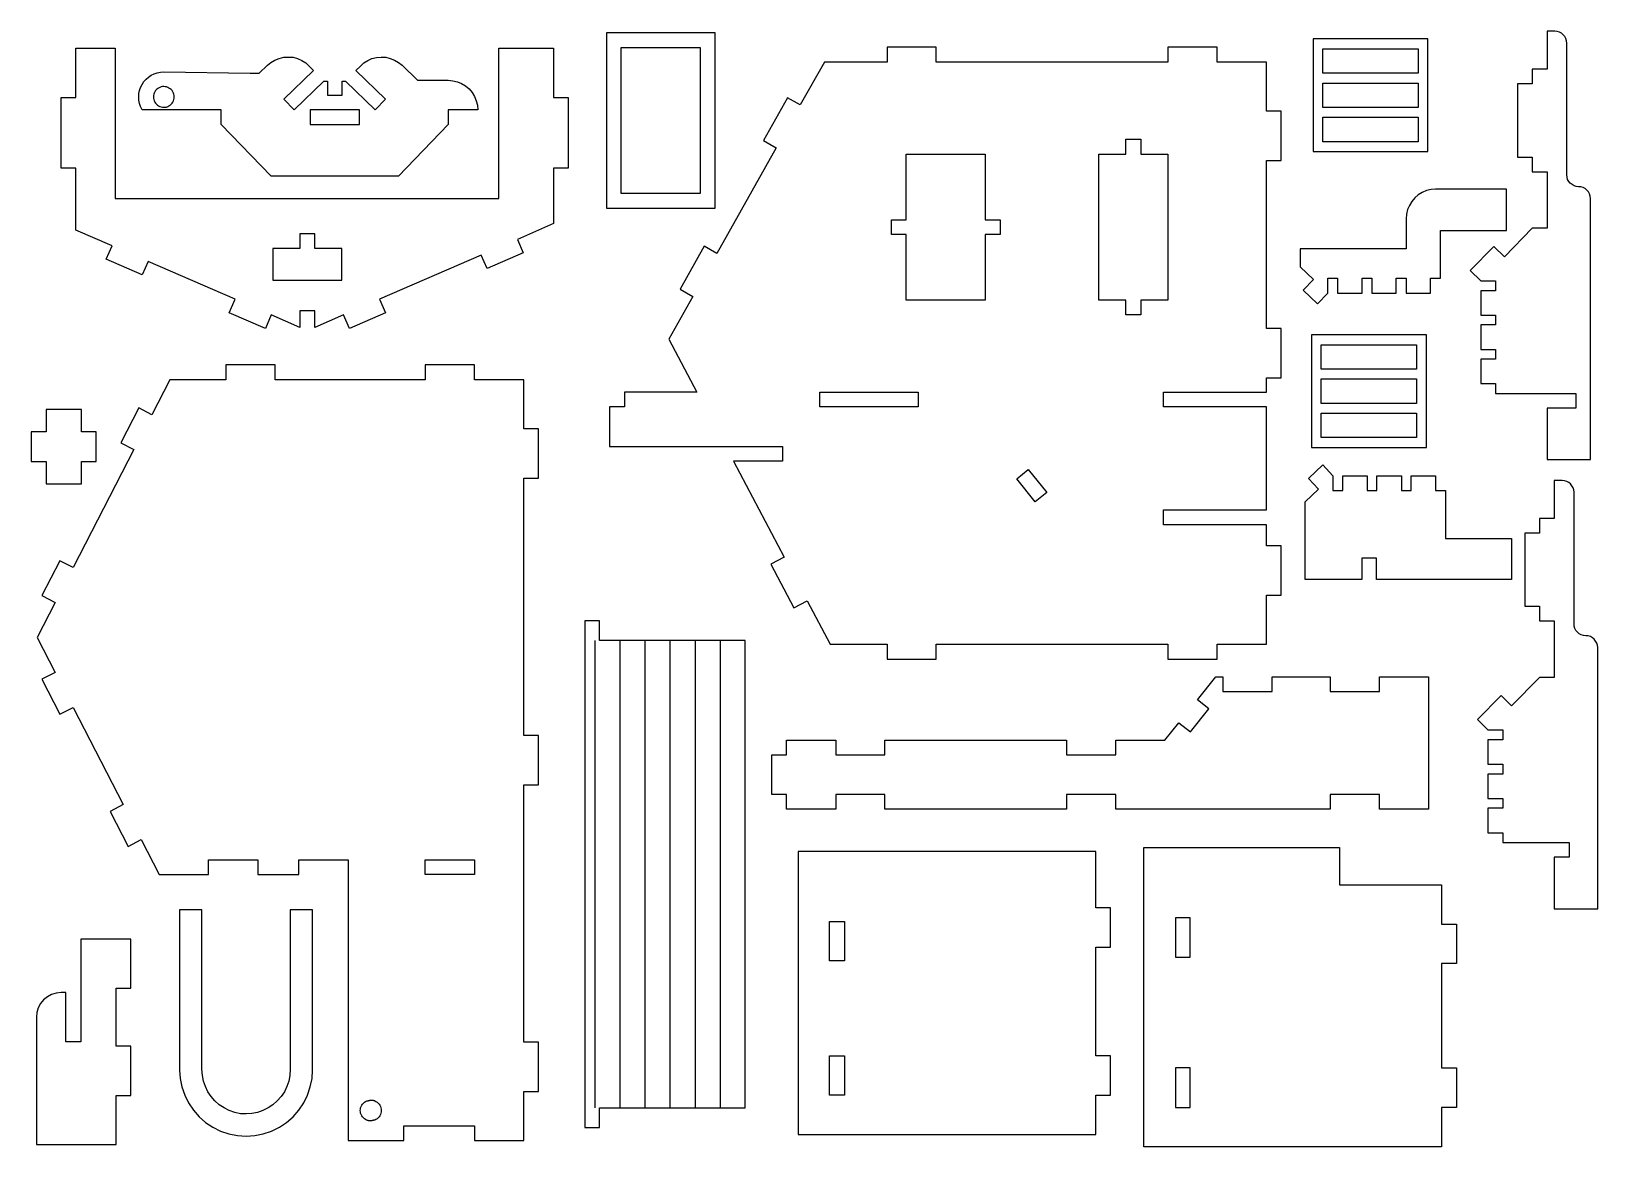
# Model space of a CAD drawing. Header units: millimetres. Extents: x 3 to 662, y 0 to 480.
# Drawn here: x 336.9 to 655.2, y 3.1 to 229.9 of the extents above; entities that cross this region are included whole.
import ezdxf

# ---------------------------------------------------------------- set-up
doc = ezdxf.new("R2010")
doc.units = ezdxf.units.MM
doc.layers.add('Whole Simpsons House v1_Simpsons_house_02', color=7, linetype='Continuous')
doc.layers.add('Whole Simpsons House v1_Sketch6', color=7, linetype='Continuous')

msp = doc.modelspace()

# ---------------------------------------------------------------- linework, layer by layer
at = {"layer": 'Whole Simpsons House v1_Simpsons_house_02', "extrusion": (0, 6.12323e-17, -1)}
for p, q in [((620.39, 197.53, 1.79), (619.52, 197.17, 1.79)), ((621.3, 197.75, 1.79), (620.39, 197.53, 1.79)), ((622.24, 197.82, 1.79), (621.3, 197.75, 1.79)), ((636.66, 197.82, 1.79), (622.24, 197.82, 1.79)), ((636.66, 189.46, 1.79), (636.66, 197.82, 1.79)), ((616.9, 194.54, 1.79), (616.53, 193.67, 1.79)), ((617.39, 195.35, 1.79), (616.9, 194.54, 1.79)), ((618, 196.06, 1.79), (617.39, 195.35, 1.79)), ((618.71, 196.68, 1.79), (618, 196.06, 1.79)), ((619.52, 197.17, 1.79), (618.71, 196.68, 1.79)), ((616.32, 192.76, 1.79), (616.24, 191.82, 1.79)), ((616.24, 191.82, 1.79), (616.24, 185.71, 1.79)), ((616.53, 193.67, 1.79), (616.32, 192.76, 1.79)), ((623.2, 179.71, 1.79), (623.2, 189.46, 1.79)), ((623.2, 189.46, 1.79), (636.66, 189.46, 1.79)), ((594.7, 185.71, 1.79), (594.7, 182.02, 1.79)), ((616.24, 185.71, 1.79), (594.7, 185.71, 1.79)), ((594.7, 182.02, 1.79), (597.41, 179.45, 1.79)), ((597.41, 179.45, 1.79), (595.35, 177.28, 1.79)), ((600.32, 176.71, 1.79), (600.32, 179.71, 1.79)), ((600.32, 179.71, 1.79), (602.32, 179.71, 1.79)), ((602.32, 179.71, 1.79), (602.32, 176.71, 1.79)), ((607.28, 176.71, 1.79), (607.28, 179.71, 1.79)), ((607.28, 179.71, 1.79), (609.28, 179.71, 1.79)), ((609.28, 179.71, 1.79), (609.28, 176.71, 1.79)), ((614.24, 176.71, 1.79), (614.24, 179.71, 1.79)), ((614.24, 179.71, 1.79), (616.24, 179.71, 1.79)), ((616.24, 179.71, 1.79), (616.24, 176.71, 1.79)), ((621.2, 176.71, 1.79), (621.2, 179.71, 1.79)), ((621.2, 179.71, 1.79), (623.2, 179.71, 1.79)), ((595.35, 177.28, 1.79), (598.26, 174.53, 1.79)), ((598.26, 174.53, 1.79), (600.32, 176.71, 1.79)), ((602.32, 176.71, 1.79), (607.28, 176.71, 1.79)), ((609.28, 176.71, 1.79), (614.24, 176.71, 1.79)), ((616.24, 176.71, 1.79), (621.2, 176.71, 1.79))]:
    msp.add_line(p, q, dxfattribs=at)
at = {"layer": 'Whole Simpsons House v1_Sketch6', "extrusion": (0, 6.12323e-17, -1)}
for p, q in [((453.73, 229.62, 1.79), (453.73, 193.96, 1.79)), ((475.8, 229.62, 1.79), (453.73, 229.62, 1.79)), ((475.8, 193.96, 1.79), (475.8, 229.62, 1.79)), ((644.89, 229.93, 1.79), (644.89, 222.22, 1.79)), ((646.49, 229.93, 1.79), (644.89, 229.93, 1.79)), ((646.96, 229.88, 1.79), (646.49, 229.93, 1.79)), ((647.41, 229.74, 1.79), (646.96, 229.88, 1.79)), ((647.82, 229.52, 1.79), (647.41, 229.74, 1.79)), ((648.19, 229.22, 1.79), (647.82, 229.52, 1.79)), ((648.49, 228.86, 1.79), (648.19, 229.22, 1.79)), ((345.92, 216.48, 1.79), (345.92, 226.48, 1.79)), ((345.92, 226.48, 1.79), (353.89, 226.48, 1.79)), ((353.89, 226.48, 1.79), (353.89, 195.9, 1.79)), ((431.88, 195.9, 1.79), (431.88, 226.48, 1.79)), ((431.88, 226.48, 1.79), (442.97, 226.48, 1.79)), ((442.97, 226.48, 1.79), (442.97, 216.48, 1.79)), ((456.74, 196.96, 1.79), (456.74, 226.62, 1.79)), ((456.74, 226.62, 1.79), (472.8, 226.62, 1.79)), ((472.8, 226.62, 1.79), (472.8, 196.96, 1.79)), ((510.77, 226.68, 1.79), (510.77, 223.68, 1.79)), ((520.77, 226.68, 1.79), (510.77, 226.68, 1.79)), ((520.77, 223.68, 1.79), (520.77, 226.68, 1.79)), ((567.85, 226.68, 1.79), (567.85, 223.68, 1.79)), ((577.85, 226.68, 1.79), (567.85, 226.68, 1.79)), ((577.85, 223.68, 1.79), (577.85, 226.68, 1.79)), ((597.32, 228.37, 1.79), (597.32, 205.48, 1.79)), ((620.66, 228.37, 1.79), (597.32, 228.37, 1.79)), ((599.32, 221.41, 1.79), (599.32, 226.37, 1.79)), ((599.32, 226.37, 1.79), (618.66, 226.37, 1.79)), ((618.66, 226.37, 1.79), (618.66, 221.41, 1.79)), ((620.66, 205.48, 1.79), (620.66, 228.37, 1.79)), ((648.71, 228.44, 1.79), (648.49, 228.86, 1.79)), ((648.84, 227.99, 1.79), (648.71, 228.44, 1.79)), ((648.89, 227.52, 1.79), (648.84, 227.99, 1.79)), ((648.89, 200.75, 1.79), (648.89, 227.52, 1.79)), ((383.18, 221.42, 1.79), (384.83, 223.01, 1.79)), ((384.83, 223.01, 1.79), (385.55, 223.61, 1.79)), ((385.55, 223.61, 1.79), (386.36, 224.09, 1.79)), ((386.36, 224.09, 1.79), (387.24, 224.43, 1.79)), ((387.24, 224.43, 1.79), (388.16, 224.64, 1.79)), ((388.16, 224.64, 1.79), (389.1, 224.69, 1.79)), ((389.1, 224.69, 1.79), (390.04, 224.66, 1.79)), ((390.04, 224.66, 1.79), (390.95, 224.41, 1.79)), ((390.95, 224.41, 1.79), (391.81, 223.99, 1.79)), ((391.81, 223.99, 1.79), (392.61, 223.49, 1.79)), ((392.61, 223.49, 1.79), (393.31, 222.86, 1.79)), ((393.31, 222.86, 1.79), (394.22, 221.93, 1.79)), ((402.81, 221.93, 1.79), (403.72, 222.86, 1.79)), ((403.72, 222.86, 1.79), (404.42, 223.49, 1.79)), ((404.42, 223.49, 1.79), (405.22, 223.99, 1.79)), ((405.22, 223.99, 1.79), (406.08, 224.37, 1.79)), ((406.08, 224.37, 1.79), (406.99, 224.6, 1.79)), ((406.99, 224.6, 1.79), (407.93, 224.69, 1.79)), ((407.93, 224.69, 1.79), (408.87, 224.69, 1.79)), ((408.87, 224.69, 1.79), (409.79, 224.43, 1.79)), ((409.79, 224.43, 1.79), (410.67, 224.09, 1.79)), ((410.67, 224.09, 1.79), (411.48, 223.61, 1.79)), ((411.48, 223.61, 1.79), (412.2, 223.01, 1.79)), ((412.2, 223.01, 1.79), (415.36, 219.96, 1.79)), ((498.02, 223.68, 1.79), (493.12, 214.96, 1.79)), ((510.77, 223.68, 1.79), (498.02, 223.68, 1.79)), ((567.85, 223.68, 1.79), (520.77, 223.68, 1.79)), ((587.85, 223.68, 1.79), (577.85, 223.68, 1.79)), ((587.85, 213.68, 1.79), (587.85, 223.68, 1.79)), ((359.35, 219.13, 1.79), (359.73, 219.69, 1.79)), ((359.73, 219.69, 1.79), (360.17, 220.19, 1.79)), ((360.17, 220.19, 1.79), (360.67, 220.63, 1.79)), ((360.67, 220.63, 1.79), (361.23, 221, 1.79)), ((361.23, 221, 1.79), (361.82, 221.3, 1.79)), ((361.82, 221.3, 1.79), (362.46, 221.51, 1.79)), ((362.46, 221.51, 1.79), (363.11, 221.65, 1.79)), ((363.11, 221.65, 1.79), (363.78, 221.69, 1.79)), ((363.78, 221.69, 1.79), (381.33, 221.42, 1.79)), ((381.33, 221.42, 1.79), (383.18, 221.42, 1.79)), ((394.22, 221.93, 1.79), (388.2, 216.11, 1.79)), ((390.28, 213.96, 1.79), (396.3, 219.77, 1.79)), ((396.3, 219.77, 1.79), (397.01, 219.77, 1.79)), ((397.01, 219.77, 1.79), (397.01, 216.96, 1.79)), ((400.02, 216.96, 1.79), (400.02, 219.77, 1.79)), ((400.02, 219.77, 1.79), (400.73, 219.77, 1.79)), ((400.73, 219.77, 1.79), (406.75, 213.96, 1.79)), ((408.83, 216.11, 1.79), (402.81, 221.93, 1.79)), ((415.36, 219.96, 1.79), (421.58, 219.96, 1.79)), ((421.58, 219.96, 1.79), (422.51, 219.88, 1.79)), ((422.51, 219.88, 1.79), (423.43, 219.66, 1.79)), ((423.43, 219.66, 1.79), (424.3, 219.3, 1.79)), ((618.66, 221.41, 1.79), (599.32, 221.41, 1.79)), ((641.89, 222.22, 1.79), (641.89, 219.22, 1.79)), ((644.89, 222.22, 1.79), (641.89, 222.22, 1.79)), ((342.92, 202.12, 1.79), (342.92, 216.48, 1.79)), ((342.92, 216.48, 1.79), (345.92, 216.48, 1.79)), ((358.67, 216.58, 1.79), (358.71, 217.25, 1.79)), ((358.71, 215.91, 1.79), (358.67, 216.58, 1.79)), ((358.71, 217.25, 1.79), (358.84, 217.9, 1.79)), ((358.84, 217.9, 1.79), (359.06, 218.53, 1.79)), ((359.06, 218.53, 1.79), (359.35, 219.13, 1.79)), ((361.69, 216.85, 1.79), (361.68, 216.58, 1.79)), ((361.68, 216.58, 1.79), (361.69, 216.3, 1.79)), ((361.75, 217.12, 1.79), (361.69, 216.85, 1.79)), ((361.84, 217.38, 1.79), (361.75, 217.12, 1.79)), ((361.96, 217.63, 1.79), (361.84, 217.38, 1.79)), ((362.11, 217.86, 1.79), (361.96, 217.63, 1.79)), ((362.29, 218.07, 1.79), (362.11, 217.86, 1.79)), ((362.5, 218.25, 1.79), (362.29, 218.07, 1.79)), ((362.73, 218.4, 1.79), (362.5, 218.25, 1.79)), ((362.98, 218.52, 1.79), (362.73, 218.4, 1.79)), ((363.24, 218.61, 1.79), (362.98, 218.52, 1.79)), ((363.51, 218.68, 1.79), (363.24, 218.61, 1.79)), ((363.78, 218.68, 1.79), (363.51, 218.68, 1.79)), ((364.05, 218.66, 1.79), (363.78, 218.68, 1.79)), ((364.32, 218.61, 1.79), (364.05, 218.66, 1.79)), ((364.59, 218.52, 1.79), (364.32, 218.61, 1.79)), ((364.83, 218.4, 1.79), (364.59, 218.52, 1.79)), ((365.06, 218.25, 1.79), (364.83, 218.4, 1.79)), ((365.27, 218.07, 1.79), (365.06, 218.25, 1.79)), ((365.45, 217.86, 1.79), (365.27, 218.07, 1.79)), ((365.6, 217.63, 1.79), (365.45, 217.86, 1.79)), ((365.72, 217.38, 1.79), (365.6, 217.63, 1.79)), ((365.81, 217.12, 1.79), (365.72, 217.38, 1.79)), ((365.87, 216.85, 1.79), (365.81, 217.12, 1.79)), ((365.88, 216.58, 1.79), (365.87, 216.85, 1.79)), ((365.87, 216.3, 1.79), (365.88, 216.58, 1.79)), ((397.01, 216.96, 1.79), (400.02, 216.96, 1.79)), ((424.3, 219.3, 1.79), (425.1, 218.81, 1.79)), ((425.1, 218.81, 1.79), (425.82, 218.2, 1.79)), ((425.82, 218.2, 1.79), (426.43, 217.48, 1.79)), ((426.43, 217.48, 1.79), (426.92, 216.68, 1.79)), ((426.92, 216.68, 1.79), (427.28, 215.81, 1.79)), ((442.97, 216.48, 1.79), (445.97, 216.48, 1.79)), ((445.97, 216.48, 1.79), (445.97, 202.12, 1.79)), ((599.32, 214.45, 1.79), (599.32, 219.41, 1.79)), ((599.32, 219.41, 1.79), (618.66, 219.41, 1.79)), ((618.66, 219.41, 1.79), (618.66, 214.45, 1.79)), ((638.89, 219.22, 1.79), (638.89, 204.35, 1.79)), ((641.89, 219.22, 1.79), (638.89, 219.22, 1.79)), ((358.84, 215.26, 1.79), (358.71, 215.91, 1.79)), ((359.06, 214.62, 1.79), (358.84, 215.26, 1.79)), ((359.35, 213.96, 1.79), (359.06, 214.62, 1.79)), ((359.4, 213.96, 1.79), (359.35, 213.96, 1.79)), ((375.46, 213.96, 1.79), (359.4, 213.96, 1.79)), ((361.69, 216.3, 1.79), (361.75, 216.03, 1.79)), ((361.75, 216.03, 1.79), (361.84, 215.77, 1.79)), ((361.84, 215.77, 1.79), (361.96, 215.53, 1.79)), ((361.96, 215.53, 1.79), (362.11, 215.3, 1.79)), ((362.11, 215.3, 1.79), (362.29, 215.09, 1.79)), ((362.29, 215.09, 1.79), (362.5, 214.91, 1.79)), ((362.5, 214.91, 1.79), (362.73, 214.76, 1.79)), ((362.73, 214.76, 1.79), (362.98, 214.63, 1.79)), ((362.98, 214.63, 1.79), (363.24, 214.55, 1.79)), ((363.24, 214.55, 1.79), (363.51, 214.49, 1.79)), ((363.51, 214.49, 1.79), (363.78, 214.47, 1.79)), ((363.78, 214.47, 1.79), (364.05, 214.47, 1.79)), ((364.05, 214.47, 1.79), (364.32, 214.53, 1.79)), ((364.32, 214.53, 1.79), (364.59, 214.63, 1.79)), ((364.59, 214.63, 1.79), (364.83, 214.76, 1.79)), ((364.83, 214.76, 1.79), (365.06, 214.91, 1.79)), ((365.06, 214.91, 1.79), (365.27, 215.09, 1.79)), ((365.27, 215.09, 1.79), (365.45, 215.3, 1.79)), ((365.45, 215.3, 1.79), (365.6, 215.53, 1.79)), ((365.6, 215.53, 1.79), (365.72, 215.77, 1.79)), ((365.72, 215.77, 1.79), (365.81, 216.03, 1.79)), ((365.81, 216.03, 1.79), (365.87, 216.3, 1.79)), ((375.46, 210.96, 1.79), (375.46, 213.96, 1.79)), ((388.2, 216.11, 1.79), (390.28, 213.96, 1.79)), ((393.51, 213.96, 1.79), (393.51, 210.96, 1.79)), ((403.52, 213.96, 1.79), (393.51, 213.96, 1.79)), ((403.52, 210.96, 1.79), (403.52, 213.96, 1.79)), ((406.75, 213.96, 1.79), (408.83, 216.11, 1.79)), ((421.58, 213.96, 1.79), (421.58, 210.96, 1.79)), ((427.58, 213.96, 1.79), (421.58, 213.96, 1.79)), ((427.28, 215.81, 1.79), (427.5, 214.9, 1.79)), ((427.5, 214.9, 1.79), (427.58, 213.96, 1.79)), ((490.51, 216.42, 1.79), (485.62, 207.7, 1.79)), ((493.12, 214.96, 1.79), (490.51, 216.42, 1.79)), ((590.85, 213.68, 1.79), (587.85, 213.68, 1.79)), ((590.85, 203.68, 1.79), (590.85, 213.68, 1.79)), ((618.66, 214.45, 1.79), (599.32, 214.45, 1.79)), ((385.57, 200.48, 1.79), (375.46, 210.96, 1.79)), ((393.51, 210.96, 1.79), (403.52, 210.96, 1.79)), ((421.58, 210.96, 1.79), (411.46, 200.48, 1.79)), ((599.32, 207.48, 1.79), (599.32, 212.45, 1.79)), ((599.32, 212.45, 1.79), (618.66, 212.45, 1.79)), ((618.66, 212.45, 1.79), (618.66, 207.48, 1.79)), ((485.62, 207.7, 1.79), (488.23, 206.23, 1.79)), ((559.31, 204.97, 1.79), (559.31, 207.97, 1.79)), ((559.31, 207.97, 1.79), (562.32, 207.97, 1.79)), ((562.32, 207.97, 1.79), (562.32, 204.97, 1.79)), ((618.66, 207.48, 1.79), (599.32, 207.48, 1.79)), ((488.23, 206.23, 1.79), (476.19, 184.76, 1.79)), ((514.65, 191.6, 1.79), (514.65, 204.95, 1.79)), ((514.65, 204.95, 1.79), (530.72, 204.95, 1.79)), ((530.72, 204.95, 1.79), (530.72, 191.6, 1.79)), ((553.78, 175.27, 1.79), (553.78, 204.97, 1.79)), ((553.78, 204.97, 1.79), (559.31, 204.97, 1.79)), ((562.32, 204.97, 1.79), (567.85, 204.97, 1.79)), ((567.85, 204.97, 1.79), (567.85, 175.27, 1.79)), ((597.32, 205.48, 1.79), (620.66, 205.48, 1.79)), ((638.89, 204.35, 1.79), (641.89, 204.35, 1.79)), ((641.89, 204.35, 1.79), (641.89, 201.35, 1.79)), ((345.92, 202.12, 1.79), (342.92, 202.12, 1.79)), ((345.92, 189.51, 1.79), (345.92, 202.12, 1.79)), ((442.97, 202.12, 1.79), (442.97, 190.82, 1.79)), ((445.97, 202.12, 1.79), (442.97, 202.12, 1.79)), ((587.85, 169.49, 1.79), (587.85, 203.68, 1.79)), ((587.85, 203.68, 1.79), (590.85, 203.68, 1.79)), ((641.89, 201.35, 1.79), (644.89, 201.35, 1.79)), ((644.89, 201.35, 1.79), (644.89, 189.87, 1.79)), ((648.94, 200.28, 1.79), (648.89, 200.75, 1.79)), ((411.46, 200.48, 1.79), (385.57, 200.48, 1.79)), ((649.07, 199.83, 1.79), (648.94, 200.28, 1.79)), ((649.3, 199.42, 1.79), (649.07, 199.83, 1.79)), ((649.59, 199.05, 1.79), (649.3, 199.42, 1.79)), ((649.96, 198.75, 1.79), (649.59, 199.05, 1.79)), ((650.37, 198.53, 1.79), (649.96, 198.75, 1.79)), ((650.82, 198.4, 1.79), (650.37, 198.53, 1.79)), ((651.3, 198.3, 1.79), (650.82, 198.4, 1.79)), ((651.77, 198.3, 1.79), (651.3, 198.3, 1.79)), ((652.22, 198.17, 1.79), (651.77, 198.3, 1.79)), ((652.64, 197.95, 1.79), (652.22, 198.17, 1.79)), ((653, 197.65, 1.79), (652.64, 197.95, 1.79)), ((653.3, 197.28, 1.79), (653, 197.65, 1.79)), ((353.89, 195.9, 1.79), (431.88, 195.9, 1.79)), ((472.8, 196.96, 1.79), (456.74, 196.96, 1.79)), ((653.52, 196.87, 1.79), (653.3, 197.28, 1.79)), ((653.66, 196.42, 1.79), (653.52, 196.87, 1.79)), ((653.7, 195.95, 1.79), (653.66, 196.42, 1.79)), ((653.7, 142.85, 1.79), (653.7, 195.95, 1.79)), ((453.73, 193.96, 1.79), (475.8, 193.96, 1.79)), ((511.65, 188.6, 1.79), (511.65, 191.6, 1.79)), ((511.65, 191.6, 1.79), (514.65, 191.6, 1.79)), ((530.72, 191.6, 1.79), (533.72, 191.6, 1.79)), ((533.72, 191.6, 1.79), (533.72, 188.6, 1.79)), ((353.25, 186.32, 1.79), (345.92, 189.51, 1.79)), ((391.44, 188.76, 1.79), (391.44, 185.76, 1.79)), ((394.44, 188.76, 1.79), (391.44, 188.76, 1.79)), ((394.44, 185.76, 1.79), (394.44, 188.76, 1.79)), ((442.97, 190.82, 1.79), (435.63, 187.63, 1.79)), ((514.65, 188.6, 1.79), (511.65, 188.6, 1.79)), ((514.65, 175.29, 1.79), (514.65, 188.6, 1.79)), ((530.72, 188.6, 1.79), (530.72, 175.29, 1.79)), ((533.72, 188.6, 1.79), (530.72, 188.6, 1.79)), ((641.89, 189.87, 1.79), (636.22, 184.09, 1.79)), ((644.89, 189.87, 1.79), (641.89, 189.87, 1.79)), ((352.06, 183.57, 1.79), (353.25, 186.32, 1.79)), ((385.94, 185.76, 1.79), (385.94, 179.33, 1.79)), ((391.44, 185.76, 1.79), (385.94, 185.76, 1.79)), ((399.94, 185.76, 1.79), (394.44, 185.76, 1.79)), ((399.94, 179.33, 1.79), (399.94, 185.76, 1.79)), ((436.83, 184.88, 1.79), (429.49, 181.68, 1.79)), ((435.63, 187.63, 1.79), (436.83, 184.88, 1.79)), ((473.58, 186.23, 1.79), (468.69, 177.51, 1.79)), ((476.19, 184.76, 1.79), (473.58, 186.23, 1.79)), ((634.08, 186.19, 1.79), (629.27, 181.29, 1.79)), ((636.22, 184.09, 1.79), (634.08, 186.19, 1.79)), ((359.4, 180.38, 1.79), (352.06, 183.57, 1.79)), ((360.59, 183.13, 1.79), (359.4, 180.38, 1.79)), ((378.27, 175.45, 1.79), (360.59, 183.13, 1.79)), ((428.29, 184.44, 1.79), (407.62, 175.45, 1.79)), ((429.49, 181.68, 1.79), (428.29, 184.44, 1.79)), ((385.94, 179.33, 1.79), (399.94, 179.33, 1.79)), ((629.27, 181.29, 1.79), (631.41, 179.19, 1.79)), ((631.41, 179.19, 1.79), (634.42, 179.19, 1.79)), ((634.42, 179.19, 1.79), (634.42, 177.19, 1.79)), ((377.07, 172.7, 1.79), (378.27, 175.45, 1.79)), ((407.62, 175.45, 1.79), (408.81, 172.7, 1.79)), ((471.3, 176.04, 1.79), (466.41, 167.32, 1.79)), ((468.69, 177.51, 1.79), (471.3, 176.04, 1.79)), ((530.72, 175.29, 1.79), (514.65, 175.29, 1.79)), ((559.31, 175.27, 1.79), (553.78, 175.27, 1.79)), ((559.31, 172.27, 1.79), (559.31, 175.27, 1.79)), ((562.32, 175.27, 1.79), (562.32, 172.27, 1.79)), ((567.85, 175.27, 1.79), (562.32, 175.27, 1.79)), ((631.41, 177.19, 1.79), (631.41, 172.23, 1.79)), ((634.42, 177.19, 1.79), (631.41, 177.19, 1.79)), ((384.41, 169.51, 1.79), (377.07, 172.7, 1.79)), ((385.6, 172.26, 1.79), (384.41, 169.51, 1.79)), ((391.44, 169.72, 1.79), (385.6, 172.26, 1.79)), ((391.44, 173.07, 1.79), (391.44, 169.72, 1.79)), ((394.44, 173.07, 1.79), (391.44, 173.07, 1.79)), ((394.44, 169.72, 1.79), (394.44, 173.07, 1.79)), ((400.28, 172.26, 1.79), (394.44, 169.72, 1.79)), ((401.48, 169.51, 1.79), (400.28, 172.26, 1.79)), ((408.81, 172.7, 1.79), (401.48, 169.51, 1.79)), ((562.32, 172.27, 1.79), (559.31, 172.27, 1.79)), ((631.41, 172.23, 1.79), (634.42, 172.23, 1.79)), ((634.42, 172.23, 1.79), (634.42, 170.23, 1.79)), ((590.85, 169.49, 1.79), (587.85, 169.49, 1.79)), ((590.85, 159.48, 1.79), (590.85, 169.49, 1.79)), ((631.41, 170.23, 1.79), (631.41, 165.26, 1.79)), ((634.42, 170.23, 1.79), (631.41, 170.23, 1.79)), ((466.41, 167.32, 1.79), (472.09, 156.56, 1.79)), ((597.01, 168.2, 1.79), (597.01, 145.31, 1.79)), ((620.35, 168.2, 1.79), (597.01, 168.2, 1.79)), ((599.01, 161.24, 1.79), (599.01, 166.2, 1.79)), ((599.01, 166.2, 1.79), (618.35, 166.2, 1.79)), ((618.35, 166.2, 1.79), (618.35, 161.24, 1.79)), ((620.35, 145.31, 1.79), (620.35, 168.2, 1.79)), ((631.41, 165.26, 1.79), (634.42, 165.26, 1.79)), ((631.41, 163.26, 1.79), (631.41, 158.3, 1.79)), ((634.42, 163.26, 1.79), (631.41, 163.26, 1.79)), ((634.42, 165.26, 1.79), (634.42, 163.26, 1.79)), ((376.39, 162.09, 1.79), (376.39, 159.09, 1.79)), ((386.39, 162.09, 1.79), (376.39, 162.09, 1.79)), ((386.39, 159.09, 1.79), (386.39, 162.09, 1.79)), ((416.91, 162.09, 1.79), (416.91, 159.09, 1.79)), ((426.91, 162.09, 1.79), (416.91, 162.09, 1.79)), ((426.91, 159.09, 1.79), (426.91, 162.09, 1.79)), ((587.85, 156.56, 1.79), (587.85, 159.48, 1.79)), ((587.85, 159.48, 1.79), (590.85, 159.48, 1.79)), ((618.35, 161.24, 1.79), (599.01, 161.24, 1.79)), ((599.01, 154.27, 1.79), (599.01, 159.24, 1.79)), ((599.01, 159.24, 1.79), (618.35, 159.24, 1.79)), ((618.35, 159.24, 1.79), (618.35, 154.27, 1.79)), ((365.01, 159.09, 1.79), (361.35, 151.98, 1.79)), ((376.39, 159.09, 1.79), (365.01, 159.09, 1.79)), ((416.91, 159.09, 1.79), (386.39, 159.09, 1.79)), ((436.91, 159.09, 1.79), (426.91, 159.09, 1.79)), ((436.91, 149.09, 1.79), (436.91, 159.09, 1.79)), ((457.37, 156.56, 1.79), (457.37, 153.56, 1.79)), ((472.09, 156.56, 1.79), (457.37, 156.56, 1.79)), ((497.07, 153.56, 1.79), (497.07, 156.56, 1.79)), ((497.07, 156.56, 1.79), (517.08, 156.56, 1.79)), ((517.08, 156.56, 1.79), (517.08, 153.56, 1.79)), ((566.95, 153.56, 1.79), (566.95, 156.56, 1.79)), ((566.95, 156.56, 1.79), (587.85, 156.56, 1.79)), ((631.41, 158.3, 1.79), (634.42, 158.3, 1.79)), ((634.42, 158.3, 1.79), (634.42, 156.3, 1.79)), ((634.42, 156.3, 1.79), (650.7, 156.3, 1.79)), ((650.7, 156.3, 1.79), (650.7, 153.3, 1.79)), ((339.85, 153.04, 1.79), (339.85, 148.49, 1.79)), ((347.03, 153.04, 1.79), (339.85, 153.04, 1.79)), ((347.03, 148.49, 1.79), (347.03, 153.04, 1.79)), ((358.68, 153.35, 1.79), (355.02, 146.24, 1.79)), ((361.35, 151.98, 1.79), (358.68, 153.35, 1.79)), ((454.37, 153.56, 1.79), (454.37, 145.51, 1.79)), ((457.37, 153.56, 1.79), (454.37, 153.56, 1.79)), ((517.08, 153.56, 1.79), (497.07, 153.56, 1.79)), ((587.85, 153.56, 1.79), (566.95, 153.56, 1.79)), ((587.85, 132.61, 1.79), (587.85, 153.56, 1.79)), ((618.35, 154.27, 1.79), (599.01, 154.27, 1.79)), ((644.89, 153.3, 1.79), (644.89, 142.85, 1.79)), ((650.7, 153.3, 1.79), (644.89, 153.3, 1.79)), ((599.01, 147.31, 1.79), (599.01, 152.27, 1.79)), ((599.01, 152.27, 1.79), (618.35, 152.27, 1.79)), ((618.35, 152.27, 1.79), (618.35, 147.31, 1.79)), ((336.85, 148.49, 1.79), (336.85, 142.49, 1.79)), ((339.85, 148.49, 1.79), (336.85, 148.49, 1.79)), ((350.03, 148.49, 1.79), (347.03, 148.49, 1.79)), ((350.03, 142.49, 1.79), (350.03, 148.49, 1.79)), ((439.91, 149.09, 1.79), (436.91, 149.09, 1.79)), ((439.91, 139.09, 1.79), (439.91, 149.09, 1.79)), ((618.35, 147.31, 1.79), (599.01, 147.31, 1.79)), ((357.68, 144.87, 1.79), (345.35, 120.92, 1.79)), ((355.02, 146.24, 1.79), (357.68, 144.87, 1.79)), ((454.37, 145.51, 1.79), (489.52, 145.51, 1.79)), ((489.52, 145.51, 1.79), (489.52, 142.51, 1.79)), ((597.01, 145.31, 1.79), (620.35, 145.31, 1.79)), ((336.85, 142.49, 1.79), (339.85, 142.49, 1.79)), ((339.85, 142.49, 1.79), (339.85, 137.94, 1.79)), ((347.03, 137.94, 1.79), (347.03, 142.49, 1.79)), ((347.03, 142.49, 1.79), (350.03, 142.49, 1.79)), ((479.52, 142.51, 1.79), (489.84, 122.98, 1.79)), ((489.52, 142.51, 1.79), (479.52, 142.51, 1.79)), ((537.12, 138.96, 1.79), (539.46, 140.84, 1.79)), ((539.46, 140.84, 1.79), (543.21, 136.16, 1.79)), ((596.39, 139, 1.79), (599.29, 141.75, 1.79)), ((599.29, 141.75, 1.79), (601.35, 139.57, 1.79)), ((644.89, 142.85, 1.79), (653.7, 142.85, 1.79)), ((339.85, 137.94, 1.79), (347.03, 137.94, 1.79)), ((436.91, 86.74, 1.79), (436.91, 139.09, 1.79)), ((436.91, 139.09, 1.79), (439.91, 139.09, 1.79)), ((540.87, 134.28, 1.79), (537.12, 138.96, 1.79)), ((598.45, 136.82, 1.79), (596.39, 139, 1.79)), ((601.35, 139.57, 1.79), (601.35, 136.57, 1.79)), ((603.35, 136.57, 1.79), (603.35, 139.57, 1.79)), ((603.35, 139.57, 1.79), (608.32, 139.57, 1.79)), ((608.32, 139.57, 1.79), (608.32, 136.57, 1.79)), ((610.32, 136.57, 1.79), (610.32, 139.57, 1.79)), ((610.32, 139.57, 1.79), (615.28, 139.57, 1.79)), ((615.28, 139.57, 1.79), (615.28, 136.57, 1.79)), ((617.28, 136.57, 1.79), (617.28, 139.57, 1.79)), ((617.28, 139.57, 1.79), (622.24, 139.57, 1.79)), ((622.24, 139.57, 1.79), (622.24, 136.57, 1.79)), ((646.36, 138.61, 1.79), (646.36, 130.9, 1.79)), ((647.96, 138.6, 1.79), (646.36, 138.6, 1.79)), ((648.43, 138.56, 1.79), (647.96, 138.6, 1.79)), ((648.88, 138.42, 1.79), (648.43, 138.56, 1.79)), ((649.29, 138.2, 1.79), (648.88, 138.42, 1.79)), ((649.65, 137.9, 1.79), (649.29, 138.2, 1.79)), ((649.95, 137.54, 1.79), (649.65, 137.9, 1.79)), ((650.17, 137.12, 1.79), (649.95, 137.54, 1.79)), ((650.31, 136.67, 1.79), (650.17, 137.12, 1.79)), ((543.21, 136.16, 1.79), (540.87, 134.28, 1.79)), ((595.74, 134.25, 1.79), (598.45, 136.82, 1.79)), ((595.74, 118.45, 1.79), (595.74, 134.25, 1.79)), ((601.35, 136.57, 1.79), (603.35, 136.57, 1.79)), ((608.32, 136.57, 1.79), (610.32, 136.57, 1.79)), ((615.28, 136.57, 1.79), (617.28, 136.57, 1.79)), ((622.24, 136.57, 1.79), (624.24, 136.57, 1.79)), ((624.24, 136.57, 1.79), (624.24, 126.82, 1.79)), ((650.36, 136.2, 1.79), (650.31, 136.67, 1.79)), ((650.36, 109.43, 1.79), (650.36, 136.2, 1.79)), ((566.95, 129.61, 1.79), (566.95, 132.61, 1.79)), ((566.95, 132.61, 1.79), (587.85, 132.61, 1.79)), ((643.36, 130.9, 1.79), (643.36, 127.9, 1.79)), ((646.36, 130.9, 1.79), (643.36, 130.9, 1.79)), ((587.85, 129.61, 1.79), (566.95, 129.61, 1.79)), ((587.85, 125.29, 1.79), (587.85, 129.61, 1.79)), ((640.36, 127.9, 1.79), (640.36, 113.03, 1.79)), ((643.36, 127.9, 1.79), (640.36, 127.9, 1.79)), ((590.85, 125.29, 1.79), (587.85, 125.29, 1.79)), ((590.85, 115.29, 1.79), (590.85, 125.29, 1.79)), ((624.24, 126.82, 1.79), (637.69, 126.82, 1.79)), ((637.69, 126.82, 1.79), (637.69, 118.45, 1.79)), ((342.68, 122.29, 1.79), (339.02, 115.18, 1.79)), ((345.35, 120.92, 1.79), (342.68, 122.29, 1.79)), ((489.84, 122.98, 1.79), (487.15, 121.55, 1.79)), ((487.15, 121.55, 1.79), (491.82, 112.71, 1.79)), ((607.21, 122.82, 1.79), (607.21, 118.45, 1.79)), ((610.21, 122.82, 1.79), (607.21, 122.82, 1.79)), ((610.21, 118.45, 1.79), (610.21, 122.82, 1.79)), ((607.21, 118.45, 1.79), (595.74, 118.45, 1.79)), ((637.69, 118.45, 1.79), (610.21, 118.45, 1.79)), ((339.02, 115.18, 1.79), (341.69, 113.81, 1.79)), ((587.85, 105.29, 1.79), (587.85, 115.29, 1.79)), ((587.85, 115.29, 1.79), (590.85, 115.29, 1.79)), ((341.69, 113.81, 1.79), (338.02, 106.69, 1.79)), ((491.82, 112.71, 1.79), (494.51, 114.13, 1.79)), ((494.51, 114.13, 1.79), (499.19, 105.29, 1.79)), ((640.36, 113.03, 1.79), (643.36, 113.03, 1.79)), ((643.36, 113.03, 1.79), (643.36, 110.03, 1.79)), ((449.34, 110.07, 1.79), (449.34, 7.01, 1.79)), ((452.34, 110.07, 1.79), (449.34, 110.07, 1.79)), ((452.34, 106.07, 1.79), (452.34, 110.07, 1.79)), ((643.36, 110.03, 1.79), (646.36, 110.03, 1.79)), ((646.36, 110.03, 1.79), (646.36, 98.55, 1.79)), ((650.4, 108.96, 1.79), (650.36, 109.43, 1.79)), ((650.54, 108.51, 1.79), (650.4, 108.96, 1.79)), ((650.76, 108.1, 1.79), (650.54, 108.51, 1.79)), ((338.02, 106.69, 1.79), (341.69, 99.58, 1.79)), ((451.34, 106.07, 1.79), (451.34, 11.02, 1.79)), ((481.92, 106.07, 1.79), (452.34, 106.07, 1.79)), ((456.44, 106.07, 1.79), (456.44, 11.02, 1.79)), ((461.54, 106.07, 1.79), (461.54, 11.02, 1.79)), ((466.63, 106.07, 1.79), (466.63, 11.02, 1.79)), ((471.73, 106.07, 1.79), (471.73, 11.02, 1.79)), ((476.83, 106.07, 1.79), (476.83, 11.02, 1.79)), ((481.92, 11.02, 1.79), (481.92, 106.07, 1.79)), ((499.19, 105.29, 1.79), (510.77, 105.29, 1.79)), ((510.77, 105.29, 1.79), (510.77, 102.29, 1.79)), ((520.77, 102.29, 1.79), (520.77, 105.29, 1.79)), ((520.77, 105.29, 1.79), (567.85, 105.29, 1.79)), ((567.85, 105.29, 1.79), (567.85, 102.29, 1.79)), ((577.85, 102.29, 1.79), (577.85, 105.29, 1.79)), ((577.85, 105.29, 1.79), (587.85, 105.29, 1.79)), ((651.06, 107.73, 1.79), (650.76, 108.1, 1.79)), ((651.42, 107.43, 1.79), (651.06, 107.73, 1.79)), ((651.84, 107.21, 1.79), (651.42, 107.43, 1.79)), ((652.29, 107.07, 1.79), (651.84, 107.21, 1.79)), ((652.76, 107.03, 1.79), (652.29, 107.07, 1.79)), ((652.77, 107.03, 1.79), (652.76, 107.03, 1.79)), ((653.24, 106.98, 1.79), (652.76, 107.03, 1.79)), ((653.69, 106.85, 1.79), (653.24, 106.98, 1.79)), ((654.1, 106.62, 1.79), (653.69, 106.85, 1.79)), ((654.47, 106.33, 1.79), (654.1, 106.62, 1.79)), ((654.76, 105.96, 1.79), (654.47, 106.33, 1.79)), ((654.99, 105.55, 1.79), (654.76, 105.96, 1.79)), ((655.12, 105.1, 1.79), (654.99, 105.55, 1.79)), ((655.17, 104.63, 1.79), (655.12, 105.1, 1.79)), ((510.77, 102.29, 1.79), (520.77, 102.29, 1.79)), ((567.85, 102.29, 1.79), (577.85, 102.29, 1.79)), ((655.17, 51.53, 1.79), (655.17, 104.63, 1.79)), ((341.69, 99.58, 1.79), (339.02, 98.21, 1.79)), ((573.83, 94.02, 1.79), (577.58, 98.69, 1.79)), ((577.58, 98.69, 1.79), (579.02, 98.69, 1.79)), ((579.02, 98.69, 1.79), (579.02, 95.69, 1.79)), ((589.02, 95.69, 1.79), (589.02, 98.69, 1.79)), ((589.02, 98.69, 1.79), (600.81, 98.69, 1.79)), ((600.81, 98.69, 1.79), (600.81, 95.69, 1.79)), ((610.81, 95.69, 1.79), (610.81, 98.69, 1.79)), ((610.81, 98.69, 1.79), (620.81, 98.69, 1.79)), ((620.81, 98.69, 1.79), (620.81, 71.74, 1.79)), ((339.02, 98.21, 1.79), (342.68, 91.09, 1.79)), ((579.02, 95.69, 1.79), (589.02, 95.69, 1.79)), ((600.81, 95.69, 1.79), (610.81, 95.69, 1.79)), ((643.36, 98.55, 1.79), (637.69, 92.77, 1.79)), ((646.36, 98.55, 1.79), (643.36, 98.55, 1.79)), ((342.68, 91.09, 1.79), (345.35, 92.47, 1.79)), ((345.35, 92.47, 1.79), (355.54, 72.69, 1.79)), ((576.17, 92.14, 1.79), (573.83, 94.02, 1.79)), ((635.55, 94.87, 1.79), (630.74, 89.97, 1.79)), ((637.69, 92.77, 1.79), (635.55, 94.87, 1.79)), ((567.23, 85.79, 1.79), (570.08, 89.34, 1.79)), ((570.08, 89.34, 1.79), (572.42, 87.46, 1.79)), ((572.42, 87.46, 1.79), (576.17, 92.14, 1.79)), ((630.74, 89.97, 1.79), (632.88, 87.87, 1.79)), ((439.91, 86.74, 1.79), (436.91, 86.74, 1.79)), ((439.91, 76.73, 1.79), (439.91, 86.74, 1.79)), ((632.88, 87.87, 1.79), (635.88, 87.87, 1.79)), ((635.88, 87.87, 1.79), (635.88, 85.87, 1.79)), ((487.33, 74.74, 1.79), (487.33, 82.79, 1.79)), ((487.33, 82.79, 1.79), (490.33, 82.79, 1.79)), ((490.33, 82.79, 1.79), (490.33, 85.79, 1.79)), ((490.33, 85.79, 1.79), (500.33, 85.79, 1.79)), ((500.33, 85.79, 1.79), (500.33, 82.79, 1.79)), ((500.33, 82.79, 1.79), (510.33, 82.79, 1.79)), ((510.33, 82.79, 1.79), (510.33, 85.79, 1.79)), ((510.33, 85.79, 1.79), (547.23, 85.79, 1.79)), ((547.23, 85.79, 1.79), (547.23, 82.79, 1.79)), ((547.23, 82.79, 1.79), (557.23, 82.79, 1.79)), ((557.23, 82.79, 1.79), (557.23, 85.79, 1.79)), ((557.23, 85.79, 1.79), (567.23, 85.79, 1.79)), ((632.88, 85.87, 1.79), (632.88, 80.9, 1.79)), ((635.88, 85.87, 1.79), (632.88, 85.87, 1.79)), ((632.88, 80.9, 1.79), (635.88, 80.9, 1.79)), ((635.88, 80.9, 1.79), (635.88, 78.9, 1.79)), ((436.91, 24.38, 1.79), (436.91, 76.73, 1.79)), ((436.91, 76.73, 1.79), (439.91, 76.73, 1.79)), ((632.88, 78.9, 1.79), (632.88, 73.94, 1.79)), ((635.88, 78.9, 1.79), (632.88, 78.9, 1.79)), ((490.33, 74.74, 1.79), (487.33, 74.74, 1.79)), ((490.33, 71.74, 1.79), (490.33, 74.74, 1.79)), ((500.33, 74.74, 1.79), (500.33, 71.74, 1.79)), ((510.33, 74.74, 1.79), (500.33, 74.74, 1.79)), ((510.33, 71.74, 1.79), (510.33, 74.74, 1.79)), ((547.23, 74.74, 1.79), (547.23, 71.74, 1.79)), ((557.23, 74.74, 1.79), (547.23, 74.74, 1.79)), ((557.23, 71.74, 1.79), (557.23, 74.74, 1.79)), ((600.81, 74.74, 1.79), (600.81, 71.74, 1.79)), ((610.81, 74.74, 1.79), (600.81, 74.74, 1.79)), ((610.81, 71.74, 1.79), (610.81, 74.74, 1.79)), ((632.88, 73.94, 1.79), (635.88, 73.94, 1.79)), ((635.88, 73.94, 1.79), (635.88, 71.94, 1.79)), ((355.54, 72.69, 1.79), (352.87, 71.32, 1.79)), ((352.87, 71.32, 1.79), (356.53, 64.2, 1.79)), ((500.33, 71.74, 1.79), (490.33, 71.74, 1.79)), ((547.23, 71.74, 1.79), (510.33, 71.74, 1.79)), ((600.81, 71.74, 1.79), (557.23, 71.74, 1.79)), ((620.81, 71.74, 1.79), (610.81, 71.74, 1.79)), ((632.88, 71.94, 1.79), (632.88, 66.98, 1.79)), ((635.88, 71.94, 1.79), (632.88, 71.94, 1.79)), ((632.88, 66.98, 1.79), (635.88, 66.98, 1.79)), ((635.88, 66.98, 1.79), (635.88, 64.98, 1.79)), ((356.53, 64.2, 1.79), (359.2, 65.58, 1.79)), ((359.2, 65.58, 1.79), (362.86, 58.46, 1.79)), ((562.97, 3.14, 1.79), (562.97, 63.99, 1.79)), ((562.97, 63.99, 1.79), (602.68, 63.99, 1.79)), ((602.68, 63.99, 1.79), (602.68, 56.39, 1.79)), ((635.88, 64.98, 1.79), (649.36, 64.98, 1.79)), ((649.36, 64.98, 1.79), (649.36, 61.98, 1.79)), ((372.86, 58.46, 1.79), (372.86, 61.46, 1.79)), ((372.86, 61.46, 1.79), (382.87, 61.46, 1.79)), ((382.87, 61.46, 1.79), (382.87, 58.46, 1.79)), ((391.25, 58.46, 1.79), (391.25, 61.46, 1.79)), ((391.25, 61.46, 1.79), (401.25, 61.46, 1.79)), ((401.25, 61.46, 1.79), (401.25, 4.37, 1.79)), ((416.91, 58.46, 1.79), (416.91, 61.46, 1.79)), ((416.91, 61.46, 1.79), (426.91, 61.46, 1.79)), ((426.91, 61.46, 1.79), (426.91, 58.46, 1.79)), ((492.7, 63.19, 1.79), (492.7, 5.63, 1.79)), ((553.17, 63.19, 1.79), (492.7, 63.19, 1.79)), ((553.17, 51.72, 1.79), (553.17, 63.19, 1.79)), ((646.36, 61.98, 1.79), (646.36, 51.53, 1.79)), ((649.36, 61.98, 1.79), (646.36, 61.98, 1.79)), ((362.86, 58.46, 1.79), (372.86, 58.46, 1.79)), ((382.87, 58.46, 1.79), (391.25, 58.46, 1.79)), ((426.91, 58.46, 1.79), (416.91, 58.46, 1.79)), ((602.68, 56.39, 1.79), (623.45, 56.39, 1.79)), ((623.45, 56.39, 1.79), (623.45, 48.38, 1.79)), ((366.99, 51.28, 1.79), (366.99, 18.73, 1.79)), ((371.53, 51.28, 1.79), (366.99, 51.28, 1.79)), ((371.53, 18.88, 1.79), (371.53, 51.28, 1.79)), ((389.48, 51.28, 1.79), (389.48, 18.88, 1.79)), ((394.01, 51.28, 1.79), (389.48, 51.28, 1.79)), ((394.01, 18.73, 1.79), (394.01, 51.28, 1.79)), ((556.17, 51.72, 1.79), (553.17, 51.72, 1.79)), ((556.17, 43.72, 1.79), (556.17, 51.72, 1.79)), ((646.36, 51.53, 1.79), (655.17, 51.53, 1.79)), ((499.08, 40.91, 1.79), (499.08, 48.91, 1.79)), ((499.08, 48.91, 1.79), (502.08, 48.91, 1.79)), ((502.08, 48.91, 1.79), (502.08, 40.91, 1.79)), ((569.36, 49.69, 1.79), (569.36, 41.69, 1.79)), ((572.36, 49.69, 1.79), (569.36, 49.69, 1.79)), ((572.36, 41.69, 1.79), (572.36, 49.69, 1.79)), ((623.45, 48.38, 1.79), (626.45, 48.38, 1.79)), ((626.45, 48.38, 1.79), (626.45, 40.38, 1.79)), ((346.9, 45.36, 1.79), (346.9, 24.46, 1.79)), ((357.07, 45.36, 1.79), (346.9, 45.36, 1.79)), ((357.07, 35.36, 1.79), (357.07, 45.36, 1.79)), ((553.17, 21.64, 1.79), (553.17, 43.72, 1.79)), ((553.17, 43.72, 1.79), (556.17, 43.72, 1.79)), ((569.36, 41.69, 1.79), (572.36, 41.69, 1.79)), ((502.08, 40.91, 1.79), (499.08, 40.91, 1.79)), ((623.45, 40.38, 1.79), (623.45, 19.14, 1.79)), ((626.45, 40.38, 1.79), (623.45, 40.38, 1.79)), ((354.07, 23.57, 1.79), (354.07, 35.36, 1.79)), ((354.07, 35.36, 1.79), (357.07, 35.36, 1.79)), ((338.74, 32.24, 1.79), (338.27, 31.38, 1.79)), ((339.36, 33, 1.79), (338.74, 32.24, 1.79)), ((340.12, 33.62, 1.79), (339.36, 33, 1.79)), ((340.98, 34.09, 1.79), (340.12, 33.62, 1.79)), ((341.92, 34.37, 1.79), (340.98, 34.09, 1.79)), ((342.89, 34.47, 1.79), (341.92, 34.37, 1.79)), ((343.89, 34.47, 1.79), (342.89, 34.47, 1.79)), ((343.89, 24.46, 1.79), (343.89, 34.47, 1.79)), ((337.99, 30.44, 1.79), (337.89, 29.47, 1.79)), ((337.89, 29.47, 1.79), (337.89, 3.57, 1.79)), ((338.27, 31.38, 1.79), (337.99, 30.44, 1.79)), ((346.9, 24.46, 1.79), (343.89, 24.46, 1.79)), ((357.07, 23.57, 1.79), (354.07, 23.57, 1.79)), ((357.07, 13.57, 1.79), (357.07, 23.57, 1.79)), ((439.91, 24.38, 1.79), (436.91, 24.38, 1.79)), ((439.91, 14.38, 1.79), (439.91, 24.38, 1.79)), ((499.08, 13.63, 1.79), (499.08, 21.64, 1.79)), ((499.08, 21.64, 1.79), (502.08, 21.64, 1.79)), ((502.08, 21.64, 1.79), (502.08, 13.63, 1.79)), ((556.17, 21.64, 1.79), (553.17, 21.64, 1.79)), ((556.17, 13.63, 1.79), (556.17, 21.64, 1.79)), ((569.36, 19.14, 1.79), (569.36, 11.14, 1.79)), ((572.36, 19.14, 1.79), (569.36, 19.14, 1.79)), ((572.36, 11.14, 1.79), (572.36, 19.14, 1.79)), ((623.45, 19.14, 1.79), (626.45, 19.14, 1.79)), ((626.45, 19.14, 1.79), (626.45, 11.14, 1.79)), ((366.99, 18.73, 1.79), (367.11, 17.02, 1.79)), ((367.11, 17.02, 1.79), (367.45, 15.29, 1.79)), ((371.61, 17.61, 1.79), (371.53, 18.88, 1.79)), ((371.84, 16.46, 1.79), (371.61, 17.61, 1.79)), ((372.22, 15.35, 1.79), (371.84, 16.46, 1.79)), ((389.16, 16.46, 1.79), (388.79, 15.35, 1.79)), ((389.39, 17.61, 1.79), (389.16, 16.46, 1.79)), ((389.48, 18.88, 1.79), (389.39, 17.61, 1.79)), ((393.55, 15.29, 1.79), (393.9, 17.02, 1.79)), ((393.9, 17.02, 1.79), (394.01, 18.73, 1.79)), ((354.07, 3.57, 1.79), (354.07, 13.57, 1.79)), ((354.07, 13.57, 1.79), (357.07, 13.57, 1.79)), ((367.45, 15.29, 1.79), (368.02, 13.61, 1.79)), ((368.02, 13.61, 1.79), (368.8, 12.03, 1.79)), ((372.73, 14.3, 1.79), (372.22, 15.35, 1.79)), ((373.39, 13.32, 1.79), (372.73, 14.3, 1.79)), ((374.16, 12.44, 1.79), (373.39, 13.32, 1.79)), ((387.62, 13.32, 1.79), (386.84, 12.44, 1.79)), ((388.27, 14.3, 1.79), (387.62, 13.32, 1.79)), ((388.79, 15.35, 1.79), (388.27, 14.3, 1.79)), ((392.2, 12.03, 1.79), (392.98, 13.61, 1.79)), ((392.98, 13.61, 1.79), (393.55, 15.29, 1.79)), ((436.91, 4.37, 1.79), (436.91, 14.38, 1.79)), ((436.91, 14.38, 1.79), (439.91, 14.38, 1.79)), ((502.08, 13.63, 1.79), (499.08, 13.63, 1.79)), ((553.17, 5.63, 1.79), (553.17, 13.63, 1.79)), ((553.17, 13.63, 1.79), (556.17, 13.63, 1.79)), ((368.8, 12.03, 1.79), (369.78, 10.56, 1.79)), ((369.78, 10.56, 1.79), (370.95, 9.23, 1.79)), ((375.04, 11.67, 1.79), (374.16, 12.44, 1.79)), ((376.02, 11.02, 1.79), (375.04, 11.67, 1.79)), ((377.07, 10.5, 1.79), (376.02, 11.02, 1.79)), ((378.18, 10.12, 1.79), (377.07, 10.5, 1.79)), ((379.33, 9.81, 1.79), (378.18, 10.12, 1.79)), ((380.5, 9.81, 1.79), (379.33, 9.81, 1.79)), ((381.67, 9.89, 1.79), (380.5, 9.81, 1.79)), ((382.82, 10.12, 1.79), (381.67, 9.89, 1.79)), ((383.93, 10.5, 1.79), (382.82, 10.12, 1.79)), ((384.99, 11.02, 1.79), (383.93, 10.5, 1.79)), ((385.96, 11.67, 1.79), (384.99, 11.02, 1.79)), ((386.84, 12.44, 1.79), (385.96, 11.67, 1.79)), ((390.06, 9.23, 1.79), (391.22, 10.56, 1.79)), ((391.22, 10.56, 1.79), (392.2, 12.03, 1.79)), ((403.71, 10.5, 1.79), (403.73, 10.77, 1.79)), ((403.73, 10.22, 1.79), (403.71, 10.5, 1.79)), ((403.73, 10.77, 1.79), (403.78, 11.05, 1.79)), ((403.78, 9.95, 1.79), (403.73, 10.22, 1.79)), ((403.78, 11.05, 1.79), (403.87, 11.31, 1.79)), ((403.87, 9.68, 1.79), (403.78, 9.95, 1.79)), ((403.87, 11.31, 1.79), (403.99, 11.56, 1.79)), ((403.99, 9.44, 1.79), (403.87, 9.68, 1.79)), ((403.99, 11.56, 1.79), (404.15, 11.79, 1.79)), ((404.15, 11.79, 1.79), (404.33, 12, 1.79)), ((404.33, 12, 1.79), (404.54, 12.18, 1.79)), ((404.54, 12.18, 1.79), (404.77, 12.33, 1.79)), ((404.77, 12.33, 1.79), (405.02, 12.46, 1.79)), ((405.02, 12.46, 1.79), (405.28, 12.46, 1.79)), ((405.28, 12.55, 1.79), (405.55, 12.55, 1.79)), ((405.55, 12.6, 1.79), (405.83, 12.6, 1.79)), ((405.83, 12.62, 1.79), (406.11, 12.62, 1.79)), ((406.11, 12.6, 1.79), (406.38, 12.6, 1.79)), ((406.38, 12.55, 1.79), (406.64, 12.55, 1.79)), ((406.64, 12.46, 1.79), (406.89, 12.33, 1.79)), ((406.89, 12.33, 1.79), (407.12, 12.18, 1.79)), ((407.12, 12.18, 1.79), (407.33, 12, 1.79)), ((407.33, 12, 1.79), (407.51, 11.79, 1.79)), ((407.51, 11.79, 1.79), (407.67, 11.56, 1.79)), ((407.67, 11.56, 1.79), (407.79, 11.31, 1.79)), ((407.79, 9.68, 1.79), (407.67, 9.44, 1.79)), ((407.79, 11.31, 1.79), (407.88, 11.05, 1.79)), ((407.88, 9.95, 1.79), (407.79, 9.68, 1.79)), ((407.88, 11.05, 1.79), (407.93, 10.77, 1.79)), ((407.93, 10.22, 1.79), (407.88, 9.95, 1.79)), ((407.93, 10.77, 1.79), (407.95, 10.5, 1.79)), ((407.95, 10.5, 1.79), (407.93, 10.22, 1.79)), ((452.34, 7.01, 1.79), (452.34, 11.02, 1.79)), ((452.34, 11.02, 1.79), (481.92, 11.02, 1.79)), ((569.36, 11.14, 1.79), (572.36, 11.14, 1.79)), ((623.45, 11.14, 1.79), (623.45, 3.14, 1.79)), ((626.45, 11.14, 1.79), (623.45, 11.14, 1.79)), ((370.95, 9.23, 1.79), (372.28, 8.06, 1.79)), ((372.28, 8.06, 1.79), (373.75, 7.08, 1.79)), ((373.75, 7.08, 1.79), (375.33, 6.3, 1.79)), ((385.67, 6.3, 1.79), (387.26, 7.08, 1.79)), ((387.26, 7.08, 1.79), (388.73, 8.06, 1.79)), ((388.73, 8.06, 1.79), (390.06, 9.23, 1.79)), ((404.15, 9.2, 1.79), (403.99, 9.44, 1.79)), ((404.33, 9, 1.79), (404.15, 9.2, 1.79)), ((404.54, 8.81, 1.79), (404.33, 9, 1.79)), ((404.77, 8.66, 1.79), (404.54, 8.81, 1.79)), ((405.02, 8.54, 1.79), (404.77, 8.66, 1.79)), ((405.28, 8.45, 1.79), (405.02, 8.45, 1.79)), ((405.55, 8.39, 1.79), (405.28, 8.39, 1.79)), ((405.83, 8.37, 1.79), (405.55, 8.37, 1.79)), ((406.11, 8.39, 1.79), (405.83, 8.39, 1.79)), ((406.38, 8.45, 1.79), (406.11, 8.45, 1.79)), ((406.64, 8.54, 1.79), (406.38, 8.54, 1.79)), ((406.89, 8.66, 1.79), (406.64, 8.54, 1.79)), ((407.12, 8.81, 1.79), (406.89, 8.66, 1.79)), ((407.33, 9, 1.79), (407.12, 8.81, 1.79)), ((407.51, 9.2, 1.79), (407.33, 9, 1.79)), ((407.67, 9.44, 1.79), (407.51, 9.2, 1.79)), ((412.55, 4.37, 1.79), (412.55, 7.37, 1.79)), ((412.55, 7.37, 1.79), (426.91, 7.37, 1.79)), ((426.91, 7.37, 1.79), (426.91, 4.37, 1.79)), ((449.34, 7.01, 1.79), (452.34, 7.01, 1.79)), ((337.89, 3.57, 1.79), (354.07, 3.57, 1.79)), ((375.33, 6.3, 1.79), (377, 5.73, 1.79)), ((377, 5.73, 1.79), (378.74, 5.39, 1.79)), ((378.74, 5.39, 1.79), (380.5, 5.27, 1.79)), ((380.5, 5.27, 1.79), (382.26, 5.39, 1.79)), ((382.26, 5.39, 1.79), (384, 5.73, 1.79)), ((384, 5.73, 1.79), (385.67, 6.3, 1.79)), ((401.25, 4.37, 1.79), (412.55, 4.37, 1.79)), ((426.91, 4.37, 1.79), (436.91, 4.37, 1.79)), ((492.7, 5.63, 1.79), (553.17, 5.63, 1.79)), ((623.45, 3.14, 1.79), (562.97, 3.14, 1.79))]:
    msp.add_line(p, q, dxfattribs=at)

doc.saveas('drawing.dxf')
